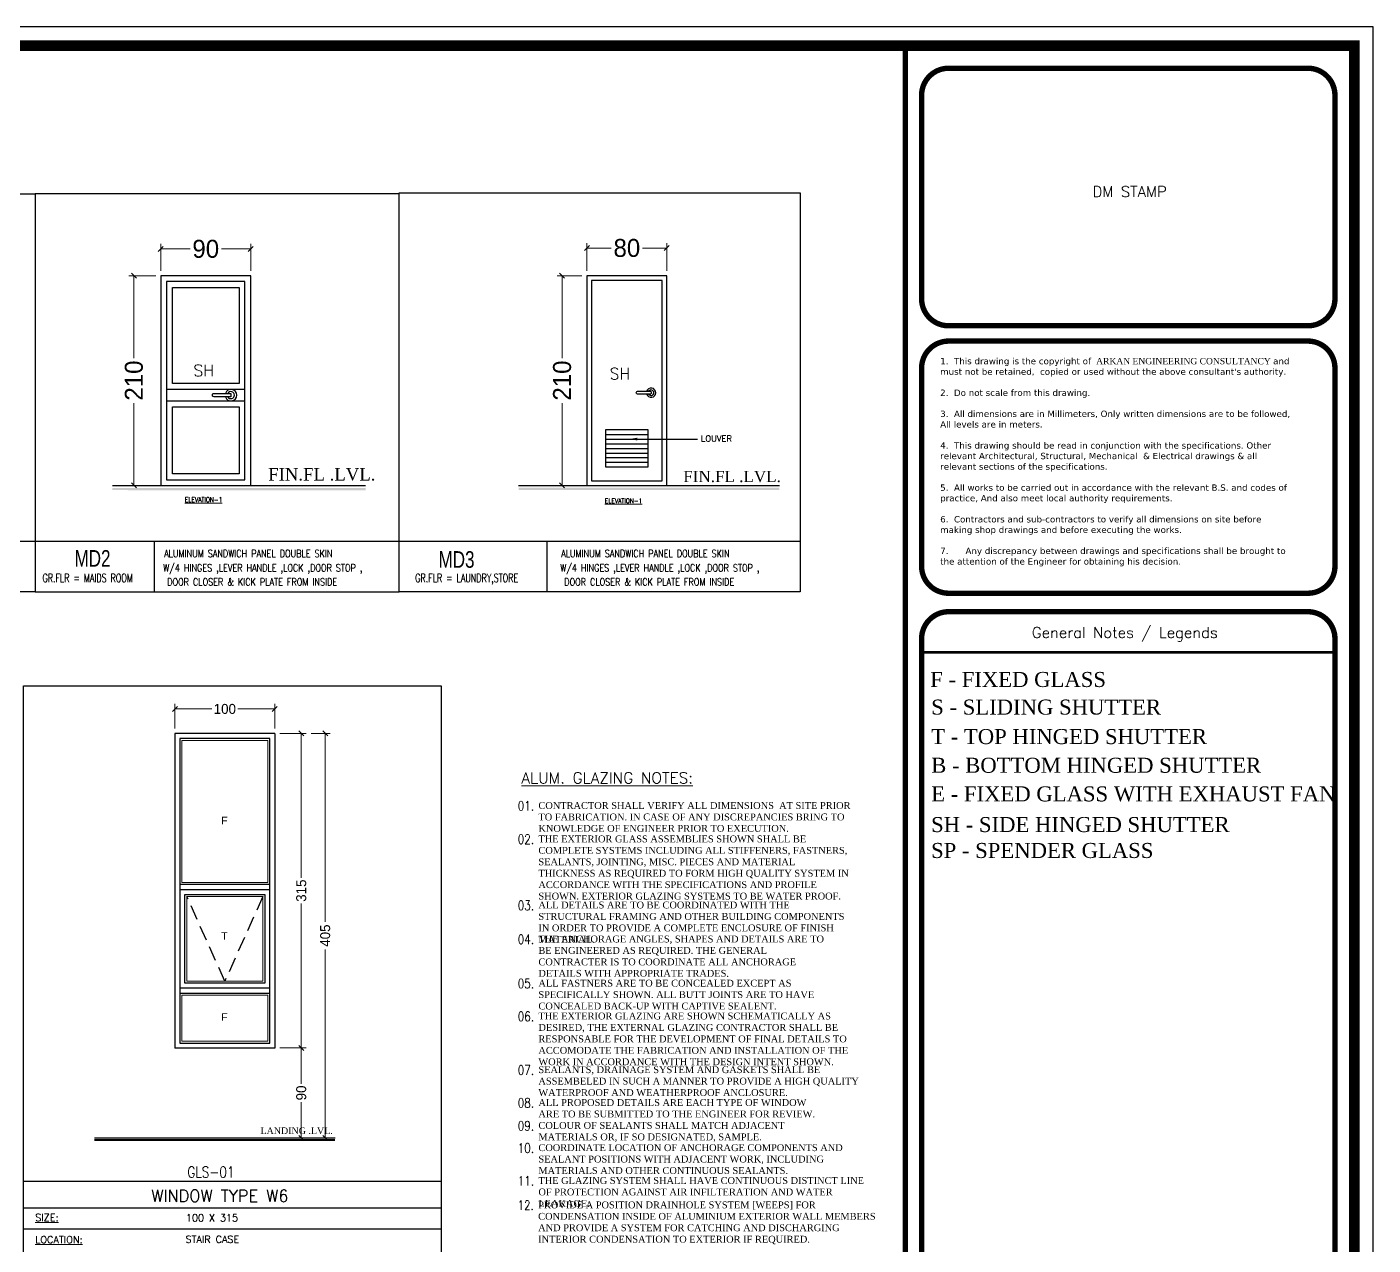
# Model space of a CAD drawing. Header units: centimetres. Extents: x 7997 to 116674, y 1017 to 13844.
# Drawn here: x 87797 to 89145, y 9552 to 10772 of the extents above; entities that cross this region are included whole.
import ezdxf
from ezdxf.enums import TextEntityAlignment as Align

# ---------------------------------------------------------------- set-up
doc = ezdxf.new("R2010")
doc.units = ezdxf.units.CM
doc.header["$LTSCALE"] = 200
doc.header["$PDMODE"] = 2
doc.linetypes.add('A-106-Typical Floor Plan$0$HIDDEN', pattern=[0.375, 0.25, -0.125])
for name, color, linetype in [('ARTIT2', 4, 'Continuous'), ('COL', 1, 'Continuous'), ('DIM', 11, 'Continuous'), ('DOOR', 6, 'Continuous'), ('S-TEXT', 7, 'Continuous'), ('S1 DOOR 1', 7, 'Continuous'), ('S1 GRID', 4, 'Continuous'), ('S1 WINDOW', 7, 'Continuous'), ('STEP', 7, 'Continuous'), ('WIN', 6, 'Continuous'), ('WINDOR', 6, 'Continuous')]:
    doc.layers.add(name, color=color, linetype=linetype)
for name, color, linetype, lineweight in [('D-DIM', 1, 'Continuous', 18), ('HA', 251, 'Continuous', 0), ('HAT', 8, 'Continuous', 9), ('INTERIOR DIM', 3, 'Continuous', 15), ('TEXT', 6, 'Continuous', 18), ('WALL', 3, 'Continuous', 25), ('WINDOWS', 25, 'Continuous', 13)]:
    doc.layers.add(name, color=color, linetype=linetype, lineweight=lineweight)
doc.styles.add('$0$$0$$0$sheet notes', font='verdana.ttf')
doc.styles.add('$0$$0$Roman', font='romans')
doc.styles.add('D-FONT', font='ROMANS.shx')
doc.styles.add('ROMANC', font='romanc')
doc.styles.get("Standard").update_dxf_attribs({"font": 'arial.ttf'})
doc.styles.add('STYLE1', font='times.ttf')
doc.styles.add('STYLE5', font='romans.shx', dxfattribs={"width": 0.8})
doc.styles.add('style8', font='swisscl.ttf', dxfattribs={"width": 0.8})
doc.styles.add('T1', font='times.ttf')
doc.styles.add('T2', font='')
doc.styles.add('TITL3', font='romanc.shx', dxfattribs={"width": 0.9})
doc.styles.get('T2').set_extended_font_data('Elisia')
doc.dimstyles.new('NORMAL', dxfattribs={"dimtxt": 18, "dimasz": 5, "dimexe": 5, "dimexo": 5, "dimgap": 1, "dimtad": 0, "dimdec": 0, "dimdsep": 46, "dimtxsty": 'T2', "dimblk1": 'OBLIQUE', "dimblk2": 'OBLIQUE', "dimsah": 1, "dimcen": 0.09, "dimclrd": 4, "dimclre": 4, "dimclrt": 6, "dimadec": 0, "dimazin": 0, "dimtfac": 1, "dimtdec": 0, "dimtofl": 0, "dimtmove": 1, "dimatfit": 2, "dimldrblk": 'OPEN30', "dimfxl": 0, "dimtolj": 1, "dimtzin": 0, "dimlwd": 5, "dimlwe": 5, "dimarcsym": 0})
doc.dimstyles.new('NORMAL-1', dxfattribs={"dimtxt": 10, "dimasz": 5, "dimexe": 5, "dimexo": 5, "dimgap": 1, "dimtad": 0, "dimdec": 0, "dimdsep": 46, "dimtxsty": 'T2', "dimblk1": 'OBLIQUE', "dimblk2": 'OBLIQUE', "dimsah": 1, "dimcen": 0.09, "dimclrd": 4, "dimclre": 4, "dimclrt": 6, "dimadec": 0, "dimazin": 0, "dimtfac": 1, "dimtdec": 0, "dimtofl": 0, "dimtmove": 1, "dimatfit": 3, "dimldrblk": 'OPEN30', "dimfxl": 0, "dimtolj": 1, "dimtzin": 0, "dimlwd": 5, "dimlwe": 5, "dimarcsym": 0})
doc.dimstyles.get("Standard").update_dxf_attribs({"dimtxt": 0.18, "dimasz": 0.18, "dimexe": 0.18, "dimexo": 0.0625, "dimgap": 0.09, "dimtad": 0, "dimtih": 1, "dimtoh": 1, "dimdec": 4, "dimzin": 0, "dimdsep": 46, "dimtxsty": 'Standard', "dimcen": 0.09, "dimadec": 0, "dimazin": 0, "dimtfac": 1, "dimtdec": 4, "dimtofl": 0, "dimtmove": 0, "dimatfit": 3, "dimfxl": 0, "dimtolj": 1, "dimtzin": 0, "dimarcsym": 0})

# ---------------------------------------------------------------- blocks, each defined once
blk = doc.blocks.new('_OBLIQUE')
at = {"color": 0, "linetype": 'ByBlock'}
blk.add_line((-0.5, -0.5), (0.5, 0.5), dxfattribs=at)
blk = doc.blocks.new('*D651')
at = {"layer": 'D-DIM', "color": 4, "lineweight": 5, "transparency": 16777216}
for p, q in [((87945.2, 10069.8), (87945.2, 10094.2)), ((87945.2, 10089.2), (87982.3, 10089.2)), ((88045.2, 10089.2), (88008.1, 10089.2)), ((88045.2, 10069.8), (88045.2, 10094.2))]:
    blk.add_line(p, q, dxfattribs=at)
at = {"layer": 'Defpoints', "color": 0, "transparency": 16777216}
for p in [(87945.2, 10089.2), (87945.2, 10064.8), (88045.2, 10064.8)]:
    blk.add_point(p, dxfattribs=at)
at = {"layer": 'D-DIM', "color": 4, "lineweight": 5, "transparency": 16777216, "xscale": 5, "yscale": 5, "zscale": 5, "rotation": 180}
blk.add_blockref('_OBLIQUE', (87945.2, 10089.2), dxfattribs=at)
at = {"layer": 'D-DIM', "color": 4, "lineweight": 5, "transparency": 16777216, "xscale": 5, "yscale": 5, "zscale": 5}
blk.add_blockref('_OBLIQUE', (88045.2, 10089.2), dxfattribs=at)
at = {"layer": 'D-DIM', "color": 6, "transparency": 16777216, "insert": (87995.2, 10089.2), "char_height": 10, "attachment_point": 5, "style": 'T2'}
blk.add_mtext('\\A1;100', dxfattribs=at)
blk = doc.blocks.new('_Open30')
at = {"color": 0, "linetype": 'ByBlock', "lineweight": -2}
for p, q in [((-1, 0.27), (0, 0)), ((0, 0), (-1, -0.27)), ((0, 0), (-1, 0))]:
    blk.add_line(p, q, dxfattribs=at)
blk = doc.blocks.new('*D652')
at = {"layer": 'D-DIM', "color": 4, "lineweight": 5, "transparency": 16777216}
for p, q in [((88050.2, 10064.8), (88076.7, 10064.8)), ((88071.7, 10064.8), (88071.7, 9920.2)), ((88071.7, 9749.8), (88071.7, 9894.4)), ((88050.2, 9749.8), (88076.7, 9749.8))]:
    blk.add_line(p, q, dxfattribs=at)
at = {"layer": 'Defpoints', "color": 0, "transparency": 16777216}
for p in [(88045.2, 10064.8), (88045.2, 9749.8), (88071.7, 9749.8)]:
    blk.add_point(p, dxfattribs=at)
at = {"layer": 'D-DIM', "color": 4, "lineweight": 5, "transparency": 16777216, "xscale": 5, "yscale": 5, "zscale": 5}
for p, rotation in [((88071.7, 10064.8), 90), ((88071.7, 9749.8), 270)]:
    blk.add_blockref('_OBLIQUE', p, dxfattribs=dict(at, rotation=rotation))
at = {"layer": 'D-DIM', "color": 6, "transparency": 16777216, "insert": (88071.7, 9907.3), "char_height": 10, "attachment_point": 5, "rotation": 90, "style": 'T2'}
blk.add_mtext('\\A1;315', dxfattribs=at)
blk = doc.blocks.new('*D653')
at = {"layer": 'D-DIM', "color": 4, "lineweight": 5, "transparency": 16777216}
for p, q in [((88050.2, 9749.8), (88076.7, 9749.8)), ((88071.7, 9749.8), (88071.7, 9713.9)), ((88071.7, 9659.8), (88071.7, 9695.7)), ((88050.2, 9659.8), (88076.7, 9659.8))]:
    blk.add_line(p, q, dxfattribs=at)
at = {"layer": 'Defpoints', "color": 0, "transparency": 16777216}
for p in [(88045.2, 9749.8), (88045.2, 9659.8), (88071.7, 9659.8)]:
    blk.add_point(p, dxfattribs=at)
at = {"layer": 'D-DIM', "color": 4, "lineweight": 5, "transparency": 16777216, "xscale": 5, "yscale": 5, "zscale": 5}
for p, rotation in [((88071.7, 9749.8), 90), ((88071.7, 9659.8), 270)]:
    blk.add_blockref('_OBLIQUE', p, dxfattribs=dict(at, rotation=rotation))
at = {"layer": 'D-DIM', "color": 6, "transparency": 16777216, "insert": (88071.7, 9704.8), "char_height": 10, "attachment_point": 5, "rotation": 90, "style": 'T2'}
blk.add_mtext('\\A1;90', dxfattribs=at)
blk = doc.blocks.new('*D654')
at = {"layer": 'D-DIM', "color": 4, "lineweight": 5, "transparency": 16777216}
for p, q in [((88081.7, 10064.8), (88100.7, 10064.8)), ((88095.7, 10064.8), (88095.7, 9876.1)), ((88095.7, 9659.8), (88095.7, 9848.4)), ((88081.7, 9659.8), (88100.7, 9659.8))]:
    blk.add_line(p, q, dxfattribs=at)
at = {"layer": 'Defpoints', "color": 0, "transparency": 16777216}
for p in [(88076.7, 10064.8), (88076.7, 9659.8), (88095.7, 9659.8)]:
    blk.add_point(p, dxfattribs=at)
at = {"layer": 'D-DIM', "color": 4, "lineweight": 5, "transparency": 16777216, "xscale": 5, "yscale": 5, "zscale": 5}
for p, rotation in [((88095.7, 10064.8), 90), ((88095.7, 9659.8), 270)]:
    blk.add_blockref('_OBLIQUE', p, dxfattribs=dict(at, rotation=rotation))
at = {"layer": 'D-DIM', "color": 6, "transparency": 16777216, "insert": (88095.7, 9862.3), "char_height": 10, "attachment_point": 5, "rotation": 90, "style": 'T2'}
blk.add_mtext('\\A1;405', dxfattribs=at)
blk = doc.blocks.new('08-TITLE SHEET-selattin', base_point=(45714.8, -203081.4))
at = {"color": 0}
blk.add_lwpolyline([(51244.8, -203081.4), (45714.8, -203081.4), (45714.8, -206921.4), (51244.8, -206921.4)], close=True, dxfattribs=at)
at = {"color": 0, "linetype": 'ByBlock', "const_width": 17}
blk.add_lwpolyline([(45744.3, -206891.9), (51215.3, -206891.9), (51215.3, -203110.8), (45744.3, -203110.8)], close=True, dxfattribs=at)
at = {"color": 0, "linetype": 'ByBlock'}
for points, const_width in [([(50507.6, -203110.8), (50507.6, -206891.9)], 8.52), ([(50533.3, -204066.9), (51184.7, -204066.9)], 4.26)]:
    blk.add_lwpolyline(points, dxfattribs=dict(at, const_width=const_width))
at = {"color": 0, "linetype": 'ByBlock', "const_width": 8.52}
for points in [[(50575.9, -203552.4), (51142.1, -203552.4, 0.414214), (51184.7, -203509.8), (51184.7, -203189.1, 0.414214), (51142.1, -203146.5), (50575.9, -203146.5, 0.414214), (50533.3, -203189.1), (50533.3, -203509.8, 0.414214)], [(50575.9, -203973.9), (51142.1, -203973.9, 0.414214), (51184.7, -203931.3), (51184.7, -203619.1, 0.414214), (51142.1, -203576.5), (50575.9, -203576.5, 0.414214), (50533.3, -203619.1), (50533.3, -203931.3, 0.414214)], [(50575.9, -205460.8), (51142.1, -205460.8, 0.414214), (51184.7, -205418.3), (51184.7, -204045.6, 0.414214), (51142.1, -204003), (50575.9, -204003, 0.414214), (50533.3, -204045.6), (50533.3, -205418.3, 0.414214)]]:
    blk.add_lwpolyline(points, format="xyb", close=True, dxfattribs=at)
at = {"layer": 'HA', "ltscale": 1.2}
blk.add_lwpolyline([(45714.8, -203081.4), (51244.8, -203081.4), (51244.8, -206921.4), (45714.8, -206921.4)], close=True, dxfattribs=at)
at = {"color": 0, "style": '$0$$0$Roman'}
for s, height, p in [('DM STAMP', 17.04, (50861.2, -203340.9)), ('General Notes / Legends', 17.037, (50853.6, -204035.8))]:
    blk.add_text(s, height=height, dxfattribs=at).set_placement(p, align=Align.MIDDLE_CENTER)
at = {"color": 0, "insert": (50562.6, -203603.1), "char_height": 9.9665, "width": 558.315, "attachment_point": 1, "style": '$0$$0$$0$sheet notes'}
blk.add_mtext("1.  This drawing is the copyright of {\\fTimes New Roman|b0|i0|c238|p26; \\fTimes New Roman|b0|i0|c0|p26;ARKAN ENGINEERING CONSULTANCY }and must not be retained,  copied or used without the above consultant's authority.\\P\\P2.  Do not scale from this drawing.\\P\\P3.  All dimensions are in Millimeters, Only written dimensions are to be followed, All levels are in meters.\\P\\P4.  This drawing should be read in conjunction with the specifications. Other relevant Architectural, Structural, Mechanical  & Electrical drawings & all relevant sections of the specifications.\\P\\P5.  All works to be carried out in accordance with the relevant B.S. and codes of practice, And also meet local authority requirements.\\P\\P6.  Contractors and sub-contractors to verify all dimensions on site before making shop drawings and before executing the works.\\P\\P7.^IAny discrepancy between drawings and specifications shall be brought to the attention of the Engineer for obtaining his decision.", dxfattribs=at)
blk = doc.blocks.new('*D1647')
at = {"layer": 'COL', "color": 4, "lineweight": 5, "transparency": 16777216}
for p, q in [((87931.1, 10528), (87931.1, 10554.8)), ((88021.1, 10528), (88021.1, 10554.8)), ((87931.1, 10549.8), (87960.5, 10549.8)), ((88021.1, 10549.8), (87991.7, 10549.8))]:
    blk.add_line(p, q, dxfattribs=at)
at = {"layer": 'Defpoints', "color": 0, "linetype": 'Continuous', "transparency": 16777216}
for p in [(88021.1, 10549.8), (87931.1, 10523), (88021.1, 10523)]:
    blk.add_point(p, dxfattribs=at)
at = {"layer": 'COL', "color": 4, "linetype": 'Continuous', "lineweight": 5, "transparency": 16777216, "xscale": 5, "yscale": 5, "zscale": 5, "rotation": 180}
blk.add_blockref('_OBLIQUE', (87931.1, 10549.8), dxfattribs=at)
at = {"layer": 'COL', "color": 4, "linetype": 'Continuous', "lineweight": 5, "transparency": 16777216, "xscale": 5, "yscale": 5, "zscale": 5}
blk.add_blockref('_OBLIQUE', (88021.1, 10549.8), dxfattribs=at)
at = {"layer": 'COL', "color": 6, "linetype": 'Continuous', "transparency": 16777216, "insert": (87976.1, 10549.8), "char_height": 18, "attachment_point": 5, "style": 'T2'}
blk.add_mtext('\\A1;90', dxfattribs=at)
blk = doc.blocks.new('*D1648')
at = {"layer": 'COL', "color": 4, "lineweight": 5, "transparency": 16777216}
for p, q in [((87926.1, 10523), (87899.2, 10523)), ((87904.2, 10523), (87904.2, 10440.4)), ((87904.2, 10313), (87904.2, 10395.5)), ((87926.1, 10313), (87899.2, 10313))]:
    blk.add_line(p, q, dxfattribs=at)
at = {"layer": 'Defpoints', "color": 0, "linetype": 'Continuous', "transparency": 16777216}
for p in [(87931.1, 10523), (87904.2, 10313), (87931.1, 10313)]:
    blk.add_point(p, dxfattribs=at)
at = {"layer": 'COL', "color": 4, "linetype": 'Continuous', "lineweight": 5, "transparency": 16777216, "xscale": 5, "yscale": 5, "zscale": 5}
for p, rotation in [((87904.2, 10523), 90), ((87904.2, 10313), 270)]:
    blk.add_blockref('_OBLIQUE', p, dxfattribs=dict(at, rotation=rotation))
at = {"layer": 'COL', "color": 6, "linetype": 'Continuous', "transparency": 16777216, "insert": (87904.2, 10418), "char_height": 18, "attachment_point": 5, "rotation": 90, "style": 'T2'}
blk.add_mtext('\\A1;210', dxfattribs=at)
blk = doc.blocks.new('*D1649')
at = {"layer": 'COL', "color": 4, "lineweight": 5, "transparency": 16777216}
for p, q in [((88357.7, 10528), (88357.7, 10555.7)), ((88437.7, 10528), (88437.7, 10555.7)), ((88357.7, 10550.7), (88382.1, 10550.7)), ((88437.7, 10550.7), (88413.3, 10550.7))]:
    blk.add_line(p, q, dxfattribs=at)
at = {"layer": 'Defpoints', "color": 0, "linetype": 'Continuous', "transparency": 16777216}
for p in [(88437.7, 10550.7), (88357.7, 10523), (88437.7, 10523)]:
    blk.add_point(p, dxfattribs=at)
at = {"layer": 'COL', "color": 4, "linetype": 'Continuous', "lineweight": 5, "transparency": 16777216, "xscale": 5, "yscale": 5, "zscale": 5, "rotation": 180}
blk.add_blockref('_OBLIQUE', (88357.7, 10550.7), dxfattribs=at)
at = {"layer": 'COL', "color": 4, "linetype": 'Continuous', "lineweight": 5, "transparency": 16777216, "xscale": 5, "yscale": 5, "zscale": 5}
blk.add_blockref('_OBLIQUE', (88437.7, 10550.7), dxfattribs=at)
at = {"layer": 'COL', "color": 6, "linetype": 'Continuous', "transparency": 16777216, "insert": (88397.7, 10550.7), "char_height": 18, "attachment_point": 5, "style": 'T2'}
blk.add_mtext('\\A1;80', dxfattribs=at)
blk = doc.blocks.new('*D1650')
at = {"layer": 'COL', "color": 4, "lineweight": 5, "transparency": 16777216}
for p, q in [((88352.7, 10523), (88327.9, 10523)), ((88332.9, 10523), (88332.9, 10440.4)), ((88332.9, 10313), (88332.9, 10395.5)), ((88352.7, 10313), (88327.9, 10313))]:
    blk.add_line(p, q, dxfattribs=at)
at = {"layer": 'Defpoints', "color": 0, "linetype": 'Continuous', "transparency": 16777216}
for p in [(88357.7, 10523), (88332.9, 10313), (88357.7, 10313)]:
    blk.add_point(p, dxfattribs=at)
at = {"layer": 'COL', "color": 4, "linetype": 'Continuous', "lineweight": 5, "transparency": 16777216, "xscale": 5, "yscale": 5, "zscale": 5}
for p, rotation in [((88332.9, 10523), 90), ((88332.9, 10313), 270)]:
    blk.add_blockref('_OBLIQUE', p, dxfattribs=dict(at, rotation=rotation))
at = {"layer": 'COL', "color": 6, "linetype": 'Continuous', "transparency": 16777216, "insert": (88332.9, 10418), "char_height": 18, "attachment_point": 5, "rotation": 90, "style": 'T2'}
blk.add_mtext('\\A1;210', dxfattribs=at)

msp = doc.modelspace()

# ---------------------------------------------------------------- hatches: boundary and pattern name
at = {"layer": 'S1 GRID'}
for points in [[(88136.1528, 10308.0739), (88136.1528, 10310.5192), (87882.6748, 10310.5192), (87882.6748, 10308.2998)], [(88289.3216, 10310.7106), (88289.3216, 10308.4566), (88550.4398, 10308.4566), (88550.4398, 10310.7106)]]:
    msp.add_hatch(color=256, dxfattribs=at).paths.add_polyline_path(points)

# ---------------------------------------------------------------- linework, layer by layer
for p, q in [((87924.4572, 10257.2717), (87924.4572, 10206.5221)), ((88317.5199, 10257.2717), (88317.5199, 10206.5221))]:
    msp.add_line(p, q)
at = {"linetype": 'Continuous'}
msp.add_lwpolyline([(85631.6082, 8332.5623), (89144.7737, 8332.5623), (89144.7737, 10772.0841), (85631.6082, 10772.0841)], close=True, dxfattribs=at)
msp.add_lwpolyline([(88169.64, 10257.2717), (88571.1157, 10257.2717)])
at = {"layer": 'D-DIM', "color": 3}
msp.add_lwpolyline([(88400.3252, 10359.4458, 0, 2.8455, 0), (88408.3171, 10359.4154, 2.8455, 2.8455, 0)], format="xyseb", dxfattribs=at)
at = {"layer": 'DIM'}
msp.add_lwpolyline([(87793.5697, 10112.2897), (88211.8464, 10112.2897), (88211.8464, 9425.7264), (87793.5697, 9425.7264)], close=True, dxfattribs=at)
at = {"layer": 'DOOR'}
for p, q in [((88376.2968, 10364.0605), (88419.1361, 10364.0605)), ((88376.2968, 10359.4154), (88419.1361, 10359.4154)), ((88376.2968, 10354.7703), (88419.1361, 10354.7703)), ((88376.2968, 10350.1252), (88419.1361, 10350.1252)), ((88376.2968, 10345.4802), (88419.1361, 10345.4802)), ((88376.2968, 10340.8351), (88419.1361, 10340.8351)), ((88376.2968, 10336.19), (88419.1361, 10336.19))]:
    msp.add_line(p, q, dxfattribs=at)
msp.add_lwpolyline([(88419.1361, 10368.7056), (88376.2968, 10368.7056), (88376.2968, 10331.5449), (88419.1361, 10331.5449)], close=True, dxfattribs=at)
at = {"layer": 'HAT'}
for points in [[(88038.225, 10057.7609), (87952.225, 10057.7609), (87952.225, 9915.3934), (88038.225, 9915.3934)], [(87957.225, 9901.3934), (88033.225, 9901.3934), (88033.225, 9816.7609), (87957.225, 9816.7609)], [(88038.225, 9802.7609), (87952.225, 9802.7609), (87952.225, 9756.7609), (88038.225, 9756.7609)]]:
    msp.add_lwpolyline(points, close=True, dxfattribs=at)
at = {"layer": 'S1 DOOR 1'}
for p, q in [((87936.9308, 10409.2567), (88015.2886, 10409.2567)), ((87936.9308, 10397.6145), (88015.2886, 10397.6145))]:
    msp.add_line(p, q, dxfattribs=at)
for points in [[(88021.1097, 10312.9646), (88021.1097, 10522.9646), (87931.1097, 10522.9646), (87931.1097, 10312.9646)], [(88437.7165, 10312.9646), (88437.7165, 10522.9646), (88357.7165, 10522.9646), (88357.7165, 10312.9646)], [(87882.6748, 10312.9646), (88136.1528, 10312.9646)], [(88289.3216, 10312.9646), (88550.4398, 10312.9646)]]:
    msp.add_lwpolyline(points, dxfattribs=at)
for points in [[(87936.9308, 10517.1435), (87936.9308, 10318.7857), (88015.2886, 10318.7857), (88015.2886, 10517.1435)], [(88362.3615, 10518.3195), (88362.3615, 10317.6097), (88433.0714, 10317.6097), (88433.0714, 10518.3195)], [(87942.7519, 10511.3224), (88009.4675, 10511.3224), (88009.4675, 10415.0778), (87942.7519, 10415.0778)], [(87942.7519, 10391.7934), (88009.4675, 10391.7934), (88009.4675, 10324.6068), (87942.7519, 10324.6068)]]:
    msp.add_lwpolyline(points, close=True, dxfattribs=at)
for points in [[(87984.4368, 10401.6873, -1.00000001), (87984.4368, 10405.18), (88000.7359, 10405.18, -0.414213562), (88001.318, 10404.5978), (88001.318, 10402.2694, -0.414213562), (88000.7359, 10401.6873), (87984.4368, 10401.6873, -0.414213562)], [(88408.4524, 10404.4711, -1.000000005), (88408.4524, 10407.2582), (88421.4587, 10407.2582, -0.414213562), (88421.9232, 10406.7937), (88421.9232, 10404.9356, -0.414213562), (88421.4587, 10404.4711), (88408.4524, 10404.4711, -0.414213562)]]:
    msp.add_lwpolyline(points, format="xyb", dxfattribs=at)
for centre, radius, start, end in [((88001.318, 10403.4336), 5.8211, 197.4576004, 162.5423996), ((88001.318, 10403.4336), 3.4927, 210.0000043, 149.9999957), ((88421.9232, 10405.8646), 4.6451, 197.4576004, 162.5423996), ((88421.9232, 10405.8646), 2.787, 210.0000043, 149.9999957)]:
    msp.add_arc(centre, radius, start, end, dxfattribs=at)
at = {"layer": 'S1 WINDOW'}
msp.add_lwpolyline([(87864.7094, 9659.7609), (88105.504, 9659.7609)], dxfattribs=at)
at = {"layer": 'STEP'}
for p, q in [((87433.927, 10257.2717), (87805.1912, 10257.2717)), ((87805.1912, 10257.2717), (88169.64, 10257.2717))]:
    msp.add_line(p, q, dxfattribs=at)
for points in [[(87805.1912, 10206.5221), (87433.927, 10206.5221), (87433.927, 10604.8168), (87805.1912, 10604.8168)], [(87805.1912, 10206.5221), (88169.64, 10206.5221), (88169.64, 10604.8168), (87805.1912, 10604.8168)], [(88169.64, 10605.8226), (88571.1157, 10605.8226), (88571.1157, 10206.5221), (88169.64, 10206.5221)]]:
    msp.add_lwpolyline(points, close=True, dxfattribs=at)
at = {"layer": 'STEP', "const_width": 2}
msp.add_lwpolyline([(87864.7094, 9657.7609), (88105.504, 9657.7609)], dxfattribs=at)
at = {"layer": 'WALL'}
for p, q in [((87945.225, 10064.7609), (87945.225, 9749.7609)), ((88045.225, 10064.7609), (87945.225, 10064.7609)), ((88045.225, 10064.7609), (88045.225, 9749.7609)), ((88045.225, 9749.7609), (87945.225, 9749.7609))]:
    msp.add_line(p, q, dxfattribs=at)
at = {"layer": 'WALL', "color": 8, "linetype": 'A-106-Typical Floor Plan$0$HIDDEN', "ltscale": 0.3}
msp.add_lwpolyline([(88033.225, 9901.3934), (87995.225, 9816.7609), (87957.225, 9901.3934)], dxfattribs=at)
at = {"layer": 'WIN'}
for p, q in [((87793.5697, 9616.4437), (88211.8464, 9616.4437)), ((87793.5697, 9589.8875), (88211.8464, 9589.8875)), ((87793.5697, 9568.6084), (88211.8464, 9568.6084))]:
    msp.add_line(p, q, dxfattribs=at)
at = {"layer": 'WINDOR'}
msp.add_line((88040.225, 10059.7609), (87950.225, 10059.7609), dxfattribs=at)
msp.add_lwpolyline([(87950.225, 10059.7609), (87950.225, 9754.7609), (88040.225, 9754.7609), (88040.225, 10059.7609)], dxfattribs=at)
for points in [[(88040.225, 9913.3934), (87950.225, 9913.3934), (87950.225, 9908.3934), (88040.225, 9908.3934)], [(87955.225, 9903.3934), (88035.225, 9903.3934), (88035.225, 9814.7609), (87955.225, 9814.7609)], [(88040.225, 9809.7609), (87950.225, 9809.7609), (87950.225, 9804.7609), (88040.225, 9804.7609)]]:
    msp.add_lwpolyline(points, close=True, dxfattribs=at)

# ---------------------------------------------------------------- block references
at = {"layer": 'DIM', "color": 0, "linetype": 'Continuous', "xscale": 0.6352921386949376, "yscale": 0.6352921386949376, "zscale": 0.6352921386949376}
msp.add_blockref('08-TITLE SHEET-selattin', (85631.6082, 10772.0841), dxfattribs=at)

# ---------------------------------------------------------------- texts
at = {"layer": 'ARTIT2', "style": 'TITL3', "width": 0.8}
msp.add_text('GLS-01', height=11.11111, dxfattribs=at).set_placement((87957.6575, 9620.0594))
at = {"layer": 'INTERIOR DIM', "color": 6, "style": 'ROMANC'}
for s, height, p in [('SH', 11.49075, (87963.6606, 10422.3377, 0)), ('SH', 11.49075, (88380.4121, 10419.2343, 0)), ('100 X 315', 7.09305, (87956.1685, 9576.2153)), ('STAIR CASE', 7.09305, (87955.8162, 9554.5671))]:
    msp.add_text(s, height=height, dxfattribs=at).set_placement(p)
msp.add_text('WINDOW TYPE W6', height=11.821758, dxfattribs=at).set_placement((87990.2398, 9595.8588), align=Align.CENTER)
at = {"layer": 'S-TEXT', "lineweight": 9, "style": 'T1'}
for s, p in [('F - FIXED GLASS', (88701.416, 10111.2382)), ('S - SLIDING SHUTTER', (88702.3861, 10083.5878)), ('T - TOP HINGED SHUTTER', (88702.3861, 10054.0736)), ('B - BOTTOM HINGED SHUTTER', (88702.3861, 10025.3527)), ('E - FIXED GLASS WITH EXHAUST FAN', (88702.3861, 9996.6799)), ('SH - SIDE HINGED SHUTTER', (88702.2594, 9965.9887)), ('SP - SPENDER GLASS', (88702.2594, 9940.0387))]:
    msp.add_text(s, height=15.027198, dxfattribs=at).set_placement(p)
at = {"layer": 'TEXT'}
for s, height, style, p in [('LOUVER', 6.09749, 'D-FONT', (88471.8326, 10356.8986)), ('MD2', 16.63272, 'style8', (87844.725, 10231.6693)), ('MD3', 16.63272, 'style8', (88209.1738, 10230.5844)), ('%%UALUM. GLAZING NOTES:', 11.160751, 'TITL3', (88292.1765, 10014.6103))]:
    msp.add_text(s, height=height, dxfattribs=dict(at, style=style)).set_placement(p)
at = {"layer": 'TEXT', "style": 'STYLE1'}
for s, height, p in [('FIN.FL .LVL.', 12.422477, (88092.2866, 10324.1414)), ('FIN.FL .LVL.', 11.30532, (88503.0455, 10321.9877)), ('LANDING .LVL.', 6.60813, (88067.0951, 9666.9732))]:
    msp.add_text(s, height=height, dxfattribs=at).set_placement(p, align=Align.MIDDLE_CENTER)
at = {"layer": 'TEXT'}
for s, height, style, width, p in [('%%UELEVATION-1', 4.795447, 'STYLE5', 0.8, (87955.2296, 10296.3614)), ('%%UELEVATION-1', 4.795447, 'STYLE5', 0.8, (88375.6807, 10295.225)), ('ALUMINUM SANDWICH PANEL DOUBLE SKIN', 7.373, 'STYLE5', 0.8, (87934.3907, 10241.1417)), ('ALUMINUM SANDWICH PANEL DOUBLE SKIN', 7.373, 'STYLE5', 0.8, (88331.8983, 10241.1417)), ('W/4 HINGES ,LEVER HANDLE ,LOCK ,DOOR STOP ,', 7.373, 'STYLE5', 0.8, (87933.4832, 10226.7793)), ('W/4 HINGES ,LEVER HANDLE ,LOCK ,DOOR STOP ,', 7.373, 'STYLE5', 0.8, (88330.9908, 10226.7793)), ('GR.FLR = MAIDS ROOM', 8.316077, 'STYLE5', 0.7, (87812.6965, 10216.2795)), (' DOOR CLOSER & KICK PLATE FROM INSIDE ', 7.373, 'STYLE5', 0.8, (87933.4832, 10212.6746)), ('GR.FLR = LAUNDRY,STORE', 8.316077, 'STYLE5', 0.7, (88185.8344, 10216.2795)), (' DOOR CLOSER & KICK PLATE FROM INSIDE ', 7.373, 'STYLE5', 0.8, (88330.9908, 10212.6746)), ('01. ', 9.54204, 'TITL3', 0.8, (88288.4371, 9987.4396)), ('02.', 9.54204, 'TITL3', 0.8, (88288.4371, 9953.9918)), ('03.', 9.54204, 'TITL3', 0.8, (88288.4371, 9887.8248)), ('04.', 9.54204, 'TITL3', 0.8, (88288.4371, 9853.7914)), ('05.', 9.54204, 'TITL3', 0.8, (88288.4371, 9809.5711)), ('06.', 9.54204, 'TITL3', 0.8, (88288.4371, 9776.6819)), ('07.', 9.54204, 'TITL3', 0.8, (88288.4371, 9722.9506)), ('08.', 9.54204, 'TITL3', 0.8, (88288.4371, 9690.0687)), ('09.', 9.54204, 'TITL3', 0.8, (88288.4371, 9667.1213)), ('10.', 9.54204, 'TITL3', 0.8, (88288.4371, 9644.8733)), ('11.', 9.54204, 'TITL3', 0.8, (88288.4371, 9611.9841)), ('12.', 9.54204, 'TITL3', 0.8, (88288.2085, 9587.5955))]:
    msp.add_text(s, height=height, dxfattribs=dict(at, style=style, width=width)).set_placement(p)
for s, p in [('F', (87994.7866, 9973.8437)), ('T', (87994.7866, 9858.2283)), ('F', (87994.7866, 9777.0318))]:
    msp.add_text(s, height=7.5, dxfattribs=at).set_placement(p, align=Align.CENTER)
at = {"layer": 'TEXT', "attachment_point": 1, "style": 'STYLE1'}
for s, insert, char_height, width in [('CONTRACTOR SHALL VERIFY ALL DIMENSIONS  AT SITE PRIOR TO FABRICATION. IN CASE OF ANY DISCREPANCIES BRING TO KNOWLEDGE OF ENGINEER PRIOR TO EXECUTION.', (88309.1267, 9996.0069), 6.8702682, 312.342368), ('THE EXTERIOR GLASS ASSEMBLIES SHOWN SHALL BE COMPLETE SYSTEMS INCLUDING ALL STIFFENERS, FASTNERS, SEALANTS, JOINTING, MISC. PIECES AND MATERIAL THICKNESS AS REQUIRED TO FORM HIGH QUALITY SYSTEM IN ACCORDANCE WITH THE SPECIFICATIONS AND PROFILE SHOWN. EXTERIOR GLAZING SYSTEMS TO BE WATER PROOF.', (88309.1267, 9962.5591), 6.8702682, 313.218868), ('ALL DETAILS ARE TO BE COORDINATED WITH THE STRUCTURAL FRAMING AND OTHER BUILDING COMPONENTS IN ORDER TO PROVIDE A COMPLETE ENCLOSURE OF FINISH MATERIAL.', (88309.1267, 9896.3921), 6.8702682, 316.694906), ('THE ANCHORAGE ANGLES, SHAPES AND DETAILS ARE TO BE ENGINEERED AS REQUIRED. THE GENERAL CONTRACTER IS TO COORDINATE ALL ANCHORAGE DETAILS WITH APPROPRIATE TRADES.', (88309.1267, 9862.3587), 6.8702682, 287.667527), ('ALL FASTNERS ARE TO BE CONCEALED EXCEPT AS SPECIFICALLY SHOWN. ALL BUTT JOINTS ARE TO HAVE CONCEALED BACK-UP WITH CAPTIVE SEALENT.', (88309.1267, 9818.1384), 6.8702682, 288.322588), ('THE EXTERIOR GLAZING ARE SHOWN SCHEMATICALLY AS DESIRED, THE EXTERNAL GLAZING CONTRACTOR SHALL BE RESPONSABLE FOR THE DEVELOPMENT OF FINAL DETAILS TO ACCOMODATE THE FABRICATION AND INSTALLATION OF THE WORK IN ACCORDANCE WITH THE DESIGN INTENT SHOWN.', (88309.1267, 9785.2492), 6.8702682, 327.911651), ('SEALANTS, DRAINAGE SYSTEM AND GASKETS SHALL BE ASSEMBELED IN SUCH A MANNER TO PROVIDE A HIGH QUALITY WATERPROOF AND WEATHERPROOF ANCLOSURE.', (88309.1267, 9731.5179), 6.8702682, 325.802426), ('ALL PROPOSED DETAILS ARE EACH TYPE OF WINDOW ARE TO BE SUBMITTED TO THE ENGINEER FOR REVIEW.', (88309.1267, 9698.636), 6.870268, 288.322588), ('COLOUR OF SEALANTS SHALL MATCH ADJACENT MATERIALS OR, IF SO DESIGNATED, SAMPLE.', (88309.1267, 9675.6886), 6.870268, 288.322588), ('COORDINATE LOCATION OF ANCHORAGE COMPONENTS AND SEALANT POSITIONS WITH ADJACENT WORK, INCLUDING MATERIALS AND OTHER CONTINUOUS SEALANTS.', (88309.1267, 9653.4406), 6.8702682, 315.27676), ('THE GLAZING SYSTEM SHALL HAVE CONTINUOUS DISTINCT LINE OF PROTECTION AGAINST AIR INFILTERATION AND WATER LEAKAGE.', (88309.1267, 9620.5514), 6.8702682, 335.613448), ('PROVIDE A POSITION DRAINHOLE SYSTEM [WEEPS] FOR CONDENSATION INSIDE OF ALUMINIUM EXTERIOR WALL MEMBERS AND PROVIDE A SYSTEM FOR CATCHING AND DISCHARGING INTERIOR CONDENSATION TO EXTERIOR IF REQUIRED.', (88308.8981, 9596.1628), 6.8702682, 340.717015)]:
    msp.add_mtext(s, dxfattribs=dict(at, insert=insert, char_height=char_height, width=width))
at = {"layer": 'WINDOWS', "linetype": 'Continuous', "style": 'ROMANC'}
for s, height, p in [('%%uSIZE:', 7.09305, (87805.3716, 9576.517)), ('%%uLOCATION:', 7.093055, (87805.3716, 9554.3424))]:
    msp.add_text(s, height=height, dxfattribs=at).set_placement(p)

# ---------------------------------------------------------------- dimensions: what is measured, and where the dimension line sits
at = {"layer": 'COL', "linetype": 'Continuous'}
for base, p1, p2, picture, middle in [((88021.1097, 10549.7638), (87931.1097, 10522.9646), (88021.1097, 10522.9646), '*D1647', (87976.1097, 10549.7638)), ((88437.7165, 10550.7484), (88357.7165, 10522.9646), (88437.7165, 10522.9646), '*D1649', (88397.7165, 10550.7484))]:
    dim = msp.add_linear_dim(base=base, p1=p1, p2=p2, dimstyle='NORMAL', dxfattribs=at)
    dim.commit()
    dim.dimension.update_dxf_attribs({"geometry": picture, "text_midpoint": middle})
for base, p1, p2, picture, middle in [((87904.2297, 10312.9646), (87931.1097, 10522.9646), (87931.1097, 10312.9646), '*D1648', (87904.2297, 10417.9646)), ((88332.8972, 10312.9646), (88357.7165, 10522.9646), (88357.7165, 10312.9646), '*D1650', (88332.8972, 10417.9646))]:
    dim = msp.add_linear_dim(base=base, p1=p1, p2=p2, angle=90, dimstyle='NORMAL', dxfattribs=at)
    dim.commit()
    dim.dimension.update_dxf_attribs({"geometry": picture, "text_midpoint": middle})
at = {"layer": 'D-DIM'}
dim = msp.add_linear_dim(base=(87945.225, 10089.2421), p1=(88045.225, 10064.7609), p2=(87945.225, 10064.7609), dimstyle='NORMAL-1', dxfattribs=at)
dim.commit()
dim.dimension.update_dxf_attribs({"geometry": '*D651', "text_midpoint": (87995.225, 10089.2421)})
for base, p1, p2, picture, middle in [((88071.6984, 9749.7609), (88045.225, 10064.7609), (88045.225, 9749.7609), '*D652', (88071.6984, 9907.2609)), ((88095.7248, 9659.7609), (88076.6984, 10064.7609), (88076.6984, 9659.7609), '*D654', (88095.7248, 9862.2609))]:
    dim = msp.add_linear_dim(base=base, p1=p1, p2=p2, angle=90, dimstyle='NORMAL-1', dxfattribs=at)
    dim.commit()
    dim.dimension.update_dxf_attribs({"geometry": picture, "text_midpoint": middle})
dim = msp.add_linear_dim(base=(88071.6984, 9659.7609), p1=(88045.225, 9749.7609), p2=(88045.225, 9659.7609), angle=90, text='90', dimstyle='NORMAL-1', dxfattribs=at)
dim.commit()
dim.dimension.update_dxf_attribs({"geometry": '*D653', "text_midpoint": (88071.6984, 9704.7609)})

# ---------------------------------------------------------------- leaders
at = {"layer": 'D-DIM', "color": 3}
msp.add_leader([(88400.3252, 10359.4154), (88468.3023, 10359.4154)], dimstyle='Standard', dxfattribs=at)

doc.saveas('drawing.dxf')
